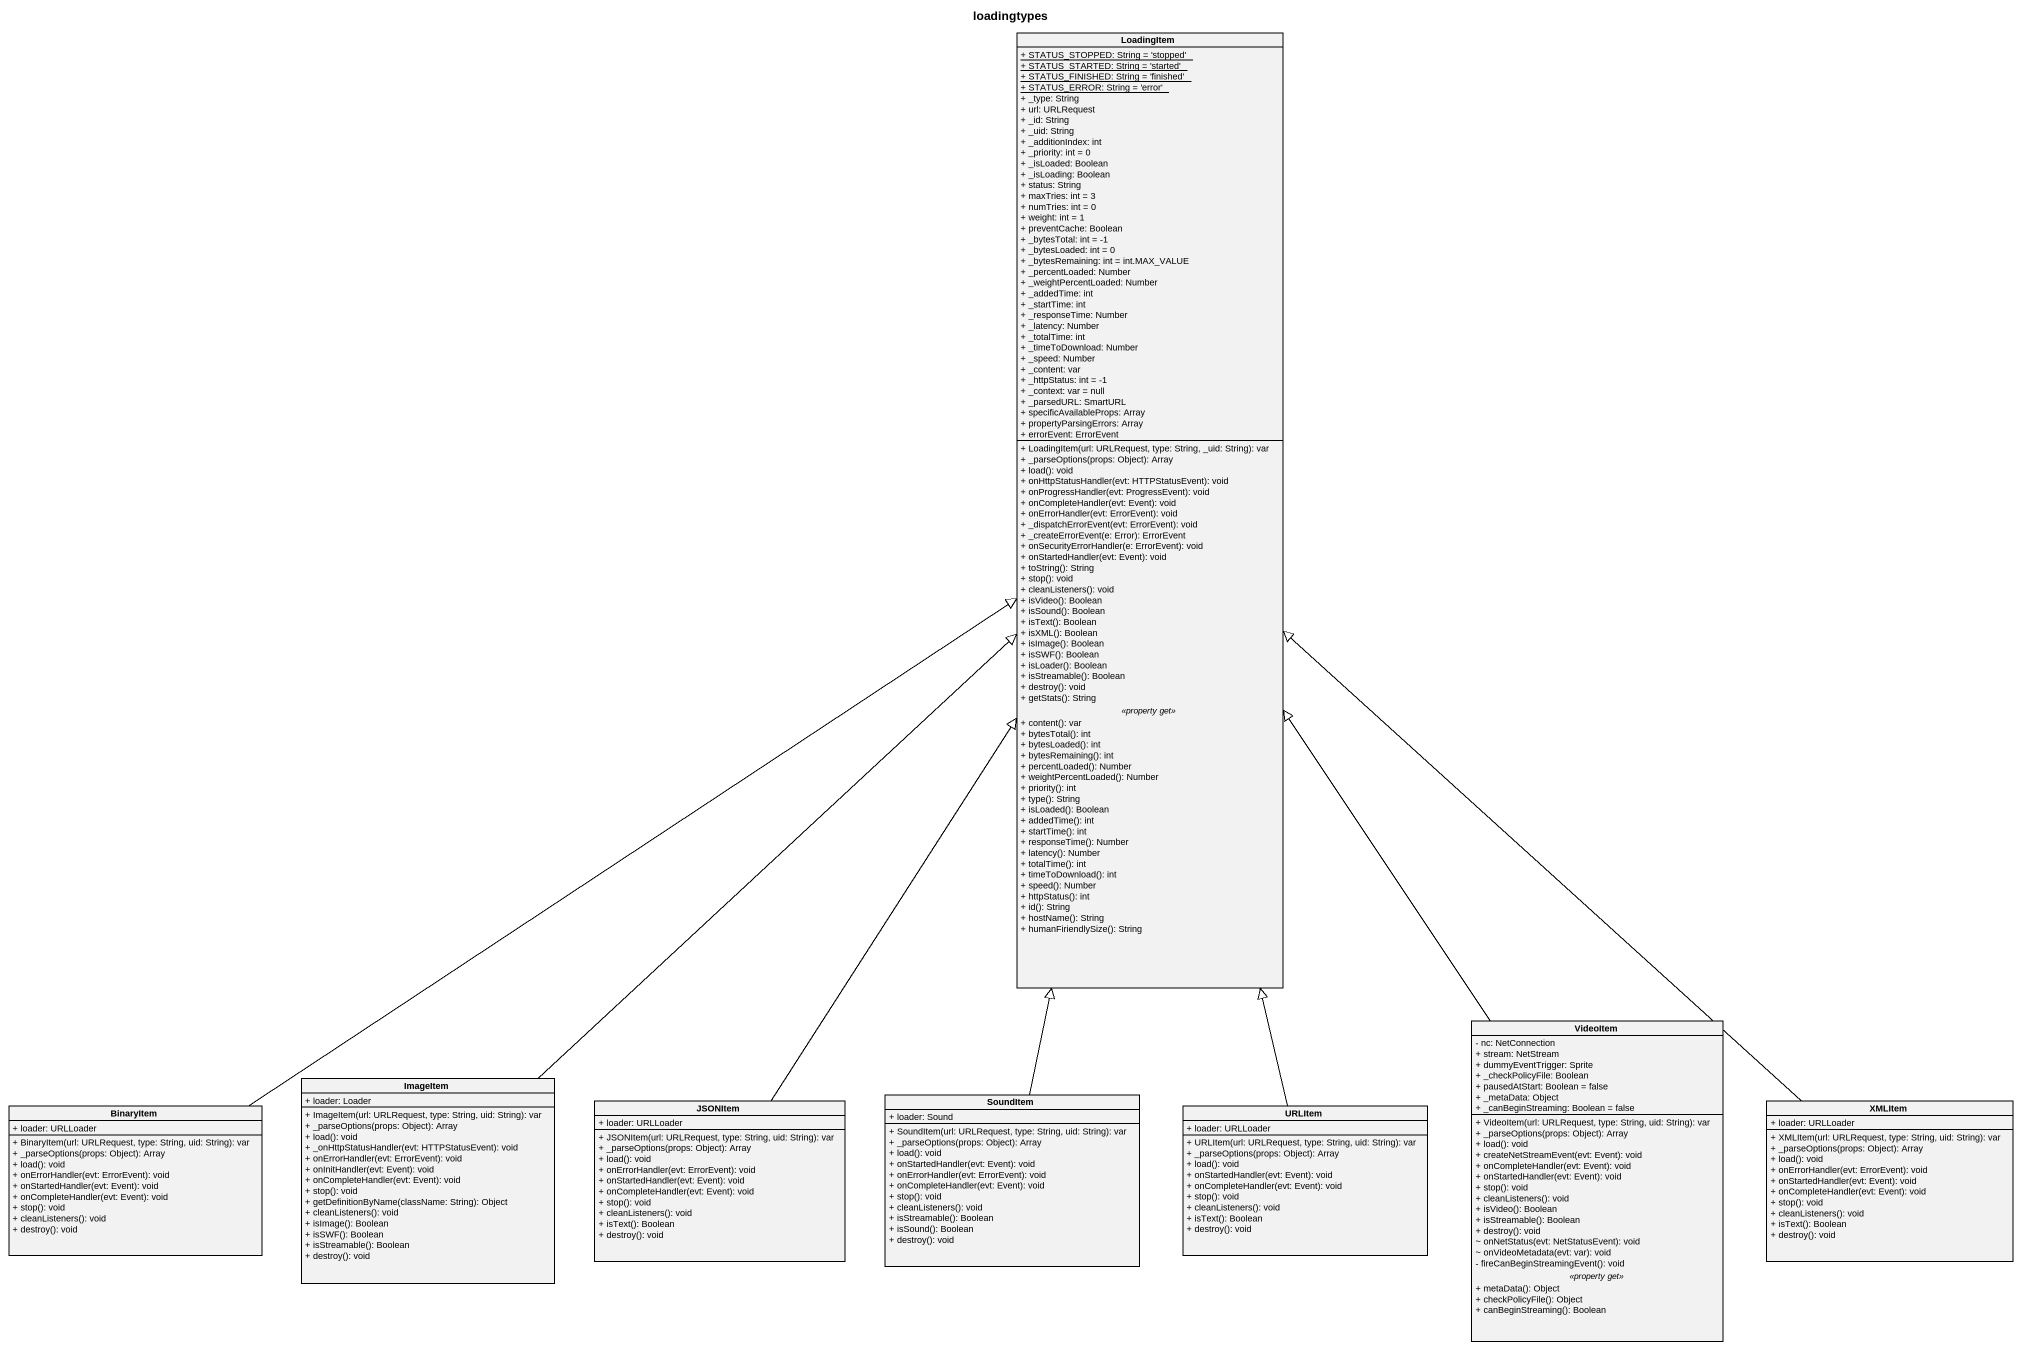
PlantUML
@startuml
title loadingtypes
hide circle
hide empty members
skinparam classAttributeIconSize 0
class LoadingItem {
  {static} + STATUS_STOPPED: String = 'stopped'
  {static} + STATUS_STARTED: String = 'started'
  {static} + STATUS_FINISHED: String = 'finished'
  {static} + STATUS_ERROR: String = 'error'
  + _type: String
  + url: URLRequest
  + _id: String
  + _uid: String
  + _additionIndex: int
  + _priority: int = 0
  + _isLoaded: Boolean
  + _isLoading: Boolean
  + status: String
  + maxTries: int = 3
  + numTries: int = 0
  + weight: int = 1
  + preventCache: Boolean
  + _bytesTotal: int = -1
  + _bytesLoaded: int = 0
  + _bytesRemaining: int = int.MAX_VALUE
  + _percentLoaded: Number
  + _weightPercentLoaded: Number
  + _addedTime: int
  + _startTime: int
  + _responseTime: Number
  + _latency: Number
  + _totalTime: int
  + _timeToDownload: Number
  + _speed: Number
  + _content: var
  + _httpStatus: int = -1
  + _context: var = null
  + _parsedURL: SmartURL
  + specificAvailableProps: Array
  + propertyParsingErrors: Array
  + errorEvent: ErrorEvent
  --
  + LoadingItem(url: URLRequest, type: String, _uid: String): var
  + _parseOptions(props: Object): Array
  + load(): void
  + onHttpStatusHandler(evt: HTTPStatusEvent): void
  + onProgressHandler(evt: ProgressEvent): void
  + onCompleteHandler(evt: Event): void
  + onErrorHandler(evt: ErrorEvent): void
  + _dispatchErrorEvent(evt: ErrorEvent): void
  + _createErrorEvent(e: Error): ErrorEvent
  + onSecurityErrorHandler(e: ErrorEvent): void
  + onStartedHandler(evt: Event): void
  + toString(): String
  + stop(): void
  + cleanListeners(): void
  + isVideo(): Boolean
  + isSound(): Boolean
  + isText(): Boolean
  + isXML(): Boolean
  + isImage(): Boolean
  + isSWF(): Boolean
  + isLoader(): Boolean
  + isStreamable(): Boolean
  + destroy(): void
  + getStats(): String
  .. <<property get>> ..
  + content(): var
  + bytesTotal(): int
  + bytesLoaded(): int
  + bytesRemaining(): int
  + percentLoaded(): Number
  + weightPercentLoaded(): Number
  + priority(): int
  + type(): String
  + isLoaded(): Boolean
  + addedTime(): int
  + startTime(): int
  + responseTime(): Number
  + latency(): Number
  + totalTime(): int
  + timeToDownload(): int
  + speed(): Number
  + httpStatus(): int
  + id(): String
  + hostName(): String
  + humanFiriendlySize(): String
}
class VideoItem {
  - nc: NetConnection
  + stream: NetStream
  + dummyEventTrigger: Sprite
  + _checkPolicyFile: Boolean
  + pausedAtStart: Boolean = false
  + _metaData: Object
  + _canBeginStreaming: Boolean = false
  --
  + VideoItem(url: URLRequest, type: String, uid: String): var
  + _parseOptions(props: Object): Array
  + load(): void
  + createNetStreamEvent(evt: Event): void
  + onCompleteHandler(evt: Event): void
  + onStartedHandler(evt: Event): void
  + stop(): void
  + cleanListeners(): void
  + isVideo(): Boolean
  + isStreamable(): Boolean
  + destroy(): void
  ~ onNetStatus(evt: NetStatusEvent): void
  ~ onVideoMetadata(evt: var): void
  - fireCanBeginStreamingEvent(): void
  .. <<property get>> ..
  + metaData(): Object
  + checkPolicyFile(): Object
  + canBeginStreaming(): Boolean
}
class BinaryItem {
  + loader: URLLoader
  + BinaryItem(url: URLRequest, type: String, uid: String): var
  + _parseOptions(props: Object): Array
  + load(): void
  + onErrorHandler(evt: ErrorEvent): void
  + onStartedHandler(evt: Event): void
  + onCompleteHandler(evt: Event): void
  + stop(): void
  + cleanListeners(): void
  + destroy(): void
}
class ImageItem {
  + loader: Loader
  + ImageItem(url: URLRequest, type: String, uid: String): var
  + _parseOptions(props: Object): Array
  + load(): void
  + _onHttpStatusHandler(evt: HTTPStatusEvent): void
  + onErrorHandler(evt: ErrorEvent): void
  + onInitHandler(evt: Event): void
  + onCompleteHandler(evt: Event): void
  + stop(): void
  + getDefinitionByName(className: String): Object
  + cleanListeners(): void
  + isImage(): Boolean
  + isSWF(): Boolean
  + isStreamable(): Boolean
  + destroy(): void
}
class JSONItem {
  + loader: URLLoader
  + JSONItem(url: URLRequest, type: String, uid: String): var
  + _parseOptions(props: Object): Array
  + load(): void
  + onErrorHandler(evt: ErrorEvent): void
  + onStartedHandler(evt: Event): void
  + onCompleteHandler(evt: Event): void
  + stop(): void
  + cleanListeners(): void
  + isText(): Boolean
  + destroy(): void
}
class SoundItem {
  + loader: Sound
  + SoundItem(url: URLRequest, type: String, uid: String): var
  + _parseOptions(props: Object): Array
  + load(): void
  + onStartedHandler(evt: Event): void
  + onErrorHandler(evt: ErrorEvent): void
  + onCompleteHandler(evt: Event): void
  + stop(): void
  + cleanListeners(): void
  + isStreamable(): Boolean
  + isSound(): Boolean
  + destroy(): void
}
class URLItem {
  + loader: URLLoader
  + URLItem(url: URLRequest, type: String, uid: String): var
  + _parseOptions(props: Object): Array
  + load(): void
  + onStartedHandler(evt: Event): void
  + onCompleteHandler(evt: Event): void
  + stop(): void
  + cleanListeners(): void
  + isText(): Boolean
  + destroy(): void
}
class XMLItem {
  + loader: URLLoader
  + XMLItem(url: URLRequest, type: String, uid: String): var
  + _parseOptions(props: Object): Array
  + load(): void
  + onErrorHandler(evt: ErrorEvent): void
  + onStartedHandler(evt: Event): void
  + onCompleteHandler(evt: Event): void
  + stop(): void
  + cleanListeners(): void
  + isText(): Boolean
  + destroy(): void
}
VideoItem -up-|> LoadingItem
BinaryItem -up-|> LoadingItem
ImageItem -up-|> LoadingItem
JSONItem -up-|> LoadingItem
SoundItem -up-|> LoadingItem
URLItem -up-|> LoadingItem
XMLItem -up-|> LoadingItem
@enduml
